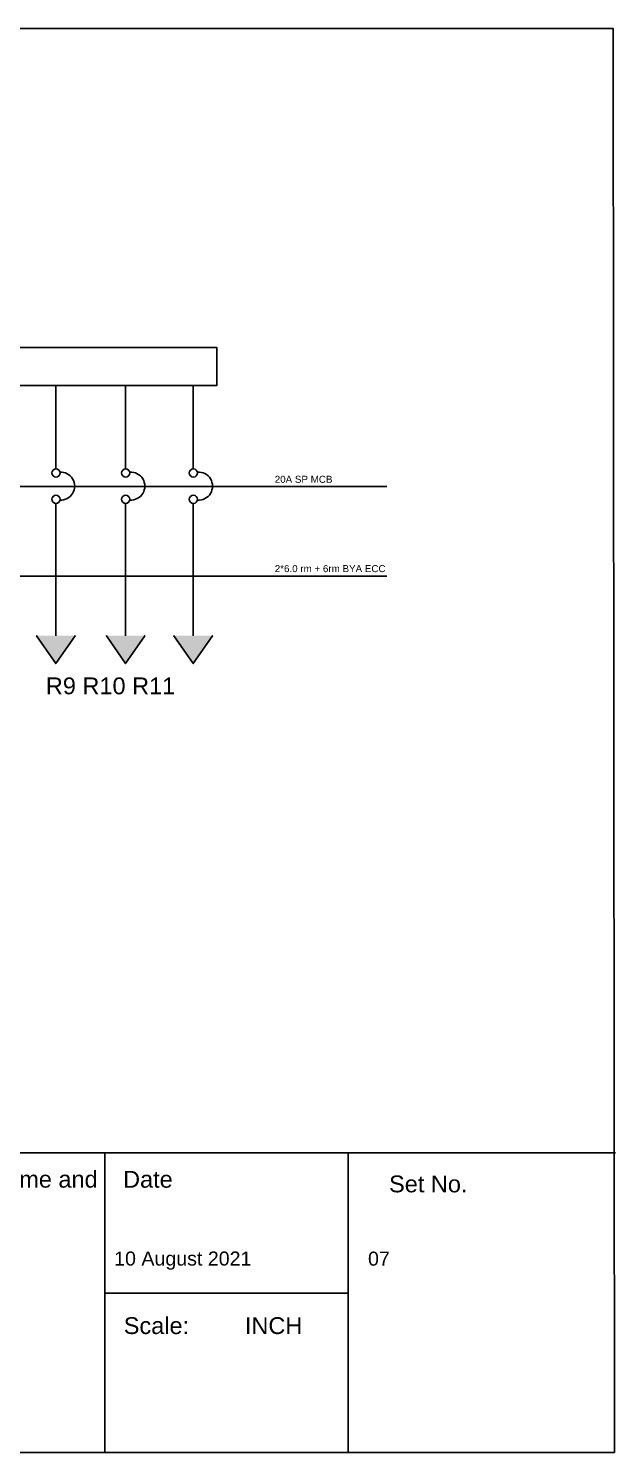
# Model space of a CAD drawing. Header units: inches. Extents: x 603 to 2949, y 241 to 2272.
# Drawn here: x 2112 to 2949, y 241 to 2272 of the extents above; entities that cross this region are included whole.
import ezdxf

# ---------------------------------------------------------------- set-up
doc = ezdxf.new("R2010")
doc.units = ezdxf.units.IN
doc.header["$MEASUREMENT"] = 0
doc.layers.add('PDF_0', color=7, linetype='Continuous')
doc.layers.add('PDF_Text', color=7, linetype='Continuous')
doc.layers.add('PDF_conduit', color=40, linetype='Continuous', true_color=0xffbf00)
doc.layers.add('PDF_Layer1', color=100, linetype='Continuous', true_color=0x00ff3f)
doc.styles.add('PDF Arial', font='arial.ttf')

msp = doc.modelspace()

# ---------------------------------------------------------------- hatches: boundary and pattern name
at = {"layer": 'PDF_Layer1', "transparency": 33554559}
for points in [[(2178.5, 1405.9), (2123.7, 1405.9), (2151.1, 1366.3)], [(2278, 1405.9), (2223.2, 1405.9), (2250.6, 1366.3)], [(2374.5, 1405.9), (2319.6, 1405.9), (2347.1, 1366.3)]]:
    msp.add_hatch(color=256, dxfattribs=at).paths.add_polyline_path(points)

# ---------------------------------------------------------------- linework, layer by layer
at = {"layer": 'PDF_0', "lineweight": 25}
msp.add_lwpolyline([(603, 2272.1), (2945.7, 2272.1), (2947.7, 241.2), (605, 241.2)], close=True, dxfattribs=at)
for points in [[(606.6, 668.7), (2949.2, 668.7)], [(2221.1, 668.7), (2221.1, 241.2)], [(2567.9, 668.7), (2567.9, 241.2)], [(2567.9, 468.6), (2221.1, 468.6)]]:
    msp.add_lwpolyline(points, dxfattribs=at)
at = {"layer": 'PDF_conduit', "lineweight": 25}
for points in [[(1430.1, 1619.1), (2623.3, 1619.1)], [(1401.2, 1491.2), (2623.3, 1491.2)]]:
    msp.add_lwpolyline(points, dxfattribs=at)
at = {"layer": 'PDF_Layer1', "lineweight": 25}
for points in [[(759.9, 1817.2), (759.9, 1762.8), (2380.6, 1762.8), (2380.6, 1817.2)], [(2151.1, 1643.5), (2151.1, 1762.8)], [(2250.6, 1643.5), (2250.6, 1762.8)], [(2151.1, 1405.9), (2151.1, 1594.3)], [(2250.6, 1405.9), (2250.6, 1594.3)], [(2347.1, 1405.9), (2347.1, 1594.3)], [(2151.1, 1366.3), (2123.7, 1405.9), (2151.1, 1366.3), (2178.5, 1405.9), (2151.1, 1366.3), (2123.7, 1405.9)], [(2250.6, 1366.3), (2223.2, 1405.9), (2250.6, 1366.3), (2278, 1405.9), (2250.6, 1366.3), (2223.2, 1405.9)], [(2347.1, 1366.3), (2319.6, 1405.9), (2347.1, 1366.3), (2374.5, 1405.9), (2347.1, 1366.3), (2319.6, 1405.9)]]:
    msp.add_lwpolyline(points, close=True, dxfattribs=at)
msp.add_lwpolyline([(2347.1, 1762.8), (2347.1, 1643.5)], dxfattribs=at)
for points in [[(2156.8, 1599.4, 1.059962), (2156.8, 1639.4, -1.059962)], [(2256.8, 1599.4, 1.059962), (2256.8, 1639.4, -1.059962)]]:
    msp.add_lwpolyline(points, format="xyb", close=True, dxfattribs=at)
for centre in [(2151.3, 1638.2), (2151.3, 1638.2), (2250.8, 1638.2), (2250.8, 1638.2), (2347.3, 1638.2), (2347.3, 1638.2), (2151.3, 1600.6), (2151.3, 1600.6), (2250.8, 1600.6), (2250.8, 1600.6), (2347.3, 1600.6), (2347.3, 1600.6)]:
    msp.add_circle(centre, 5.84, dxfattribs=at)
msp.add_arc((2354.4, 1619.4), 20.1, 266.6654, 93.3346, dxfattribs=at)

# ---------------------------------------------------------------- texts
at = {"layer": 'PDF_Text', "attachment_point": 7, "style": 'PDF Arial'}
for s, insert, char_height in [('20A SP MCB', (2463.3, 1624), 10), ('2*6.0 rm + 6rm BYA ECC', (2463.3, 1496.6), 10), ('R9 R10 R11', (2136.9, 1322.2), 24), ("Group Member's Name and", (1798.2, 611.7), 24), ('Date', (2247, 618.5), 24), ('Set No.', (2626.3, 611.9), 24), ('10 August 2021', (2234.3, 501.8), 20), ('07', (2596.3, 507.4), 20), ('Scale:', (2248, 409.8), 24), ('INCH', (2420.7, 409.8), 24)]:
    msp.add_mtext(s, dxfattribs=dict(at, insert=insert, char_height=char_height))

doc.saveas('drawing.dxf')
